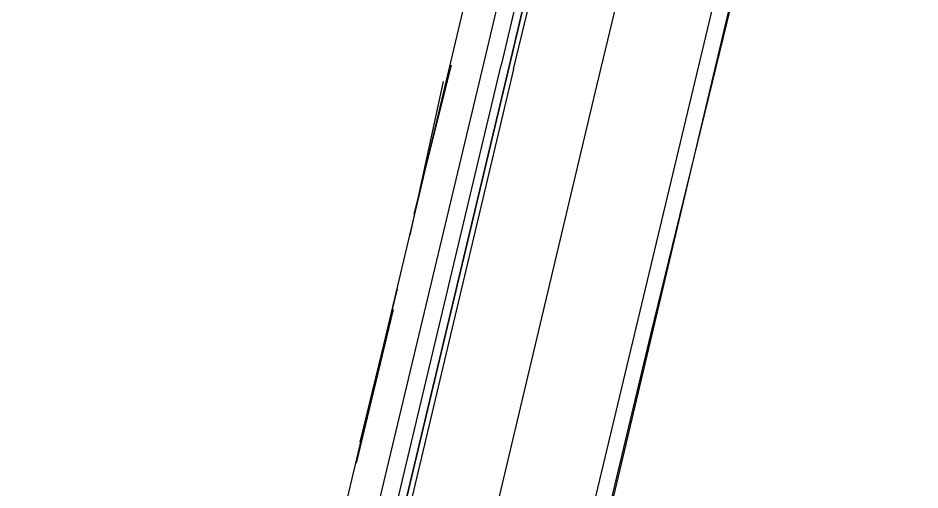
# Model space of a CAD drawing. Header units: feet. Extents: x -84 to 198, y -22 to 181.
# Drawn here: x 120.86 to 123.76, y 53.291 to 54.809 of the extents above; entities that cross this region are included whole.
import ezdxf

# ---------------------------------------------------------------- set-up
doc = ezdxf.new("R2010")
doc.units = ezdxf.units.FT
doc.layers.add('A-LINEA', color=7, linetype='CONTINUOUS')

msp = doc.modelspace()

# ---------------------------------------------------------------- linework, layer by layer
at = {"layer": 'A-LINEA'}
for p, q in [((122.68, 56.4844), (120.9333, 49.0978)), ((123.44, 56.2978), (121.68, 48.9244)), ((122.36, 54.6711), (122.7467, 56.3111)), ((122.1333, 54.1778), (122.2533, 54.6578)), ((122.2267, 54.6044), (122.12, 54.1111)), ((121.96, 53.4444), (122.08, 53.9378)), ((122.0667, 53.8711), (121.9467, 53.3778))]:
    msp.add_line(p, q, dxfattribs=at)
for points in [[(117, 59.0311), (123.76, 57.4311), (119.84, 40.8844)], [(123.7333, 57.2978), (123.4533, 56.1111), (123.1733, 54.9378), (122.8933, 53.7911), (122.6267, 52.6711), (122.3733, 51.5644), (122.12, 50.4844), (121.8667, 49.4311), (121.6267, 48.3911), (121.3867, 47.3778), (121.1467, 46.3778), (120.92, 45.4178), (120.6933, 44.4578), (120.4667, 43.5378), (120.2533, 42.6311), (120.0533, 41.7511), (119.84, 40.8844)], [(123.1467, 56.3644), (122.72, 54.5911), (122.2933, 52.7911)], [(122.4533, 54.6444), (122.8667, 56.3511), (122.8533, 56.3511), (122.84, 56.3511), (122.44, 54.6578), (122.84, 56.3511), (122.8267, 56.3644), (122.8133, 56.3511), (122.4133, 54.6578)], [(121.96, 52.8711), (121.96, 52.8711), (121.9333, 52.8844), (122.36, 54.6711)], [(122.4533, 54.6444), (122.0133, 52.7911), (122, 52.7911), (122, 52.8044), (122.44, 54.6578), (122, 52.8044), (121.9867, 52.8044), (121.9733, 52.8044), (122.4133, 54.6578)]]:
    msp.add_lwpolyline(points, dxfattribs=at)

doc.saveas('drawing.dxf')
